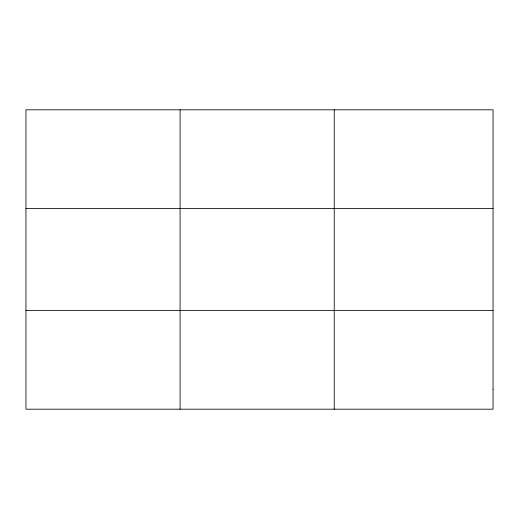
<?xml version="1.0" encoding="UTF-8"?>
<svg xmlns="http://www.w3.org/2000/svg" width="519" height="519" viewBox="0 0 519 519"><rect width="100%" height="100%" fill="white"/><g stroke="black" fill="none" stroke-linecap="round" stroke-linejoin="round"><path stroke-width="0.78" d="M180.093 109.814L180.093 409.186M334.236 109.814L334.236 409.186M25.95 208.606L493.05 208.606M25.95 310.394L493.05 310.394M493.05 389.425L493.05 409.186L25.95 409.186L25.95 109.814L493.05 109.814L493.05 389.425"/></g></svg>
